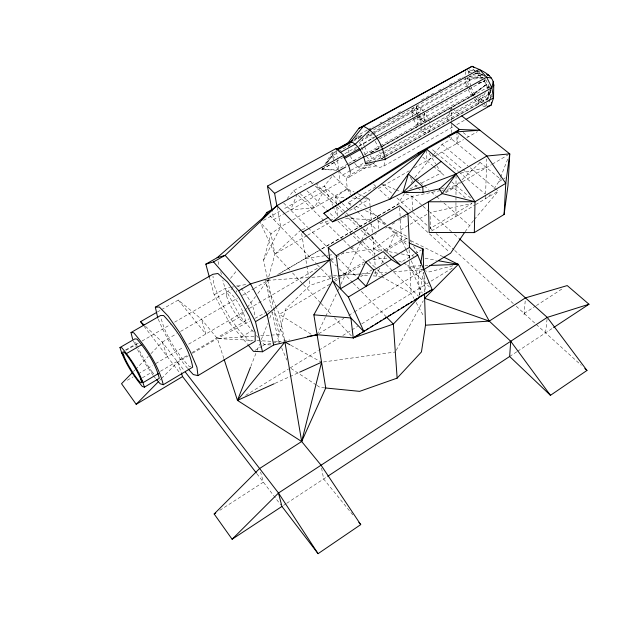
<?xml version="1.0" encoding="UTF-8"?>
<svg xmlns="http://www.w3.org/2000/svg" width="620" height="620" viewBox="0 0 620 620"><rect width="100%" height="100%" fill="white"/><g stroke="black" fill="none" stroke-linecap="round" stroke-linejoin="round"><path stroke-width="0.46" stroke-dasharray="3.1 2.33" d="M455.917 216.442L456.049 175.003M456.971 131.858L456.925 143.414L458.397 135.067M481.182 95.496L478.671 98.309L478.539 103.92L384.478 157.116M482.081 78.345L479.229 75.26L479.353 70.083M485.437 198.749L485.568 194.975M485.6 194.029L486.778 158.906M524.039 314.859L525.303 299.708M491.986 97.58L492.171 95.713M545.546 332.855L547.259 317.386M347.913 163.889L337.962 169.469L334.281 162.448L332.444 155.791L332.863 152.148M419.655 295.128L423.259 272.451M419.283 295.159L418.57 276.551L420.577 264.167M379.889 158.821L380.556 155.202L379.735 151.823M354.764 163.347L357.476 166.617L372.721 163.765L379.308 167.617L383.896 166.044L385.028 160.138M412.75 116.785L411.672 111.778L412.478 108.004M489.722 100.316L491.521 94.225M279.419 342.519L277.938 339.016L285.564 308.969L310.008 285.394L344.736 273.691L358.035 274.714M489.188 102.006L489.901 99.254M490.141 98.34L491.335 93.752M271.467 308.179L266.561 284.82L267.786 280.31L270.243 278.876M268.77 276.69L274.923 254.084L270.979 233.717L260.78 222.96M465.953 71.587L464.706 76.128L466.488 86.118L467.751 88.652M267.212 277.558L263.601 260.121L270.979 233.717L280.69 226.781L289.555 221.735M468.263 73.586L468.743 71.858L473.207 69.773L474.998 70.409M470.588 86.382L469.418 79.693L470.549 75.671M485.995 106.26L487.025 102.625M488.056 98.998L491.164 88.102C487.382 87.017 484.956 83.142 484.39 79.414M381.401 158.774L487.134 98.983L488.622 94.232L490.963 90.008M447.051 120.195L449.825 112.135M450.136 111.243L451.368 107.663L460.528 114.909M250.79 366.42L256.757 351.222M257.106 350.331L259.563 344.069M261.315 339.605L267.631 323.508M269.739 318.145L272.196 311.891M493.977 188.875L498.821 181.691L500.232 178.103M500.588 177.204L508.346 157.465M297.166 194.176L290.579 210.025L314.363 207.623L323.741 191.27L315.448 185.752M486.064 100.324L491.164 88.102L483.484 100.448L484.329 102.974M379.642 268.181L376.084 276.094L375.433 268.576M381.618 263.779L385.183 255.866M386.764 252.348L395.467 233.004L409.332 224.781M317.091 334.715L325.337 317.238M325.748 316.363L337.156 292.198M337.559 291.338L338.776 288.757M340.806 284.456L368.42 225.944M471.014 87.226L473.967 93.171L478.671 98.309L483.484 100.448L487.134 98.983L491.327 90.66M263.601 260.121L280.69 226.781L276.846 205.669M396.226 350.308L423.259 300.808M485.328 92.682L478.539 103.92L472.804 97.635M487.762 88.668L488.731 87.064L487.475 88.466M324.88 164.416L332.46 152.063M404.589 193.456L397.443 204.631L321.222 249.116M411.223 183.086L413.261 179.893M465.101 231.71L473.703 220.232M488.599 196.858L490.211 194.463M336.862 170.306L321.85 169.353L322.958 167.811M326.291 163.176L335.18 150.831M482.895 103.044L478.601 101.122L483.104 94.876M487.607 88.629L488.731 87.064M416.725 105.989L417.407 126.255L416.617 125.341L425.351 113.266L428.932 120.342L430.334 127.123L429.195 131.75L425.863 133.021L421.267 130.665L420.166 129.402M246.768 308.14L240.351 316.642L229.609 322.981L214.156 294.756L209.358 277.132M247.357 307.365L255.525 296.546M257.866 293.454L267.786 280.31L308.031 277.551M334.281 162.448L321.85 169.353L323.02 167.85L321.85 169.353L337.962 169.469M336.466 150.497L326.531 163.324L332.444 155.791L338.295 152.536M468.17 89.497L471.525 96.24L486.359 84.498L473.967 93.171L471.525 96.24L380.959 147.103M331.739 176.746L324.221 186.155L282.906 209.452M230.462 278.357L237.049 270.18M287.153 198.64L293.624 190.673L310.364 181.296L313.511 182.861M414.788 177.498L433.535 154.659M434.139 153.923L441.998 144.344L451.407 138.965L451.407 136.245M474.323 219.503L498.333 191.022L468.681 166.454M348.099 146.715L350.563 143.84M355.477 138.097L357.322 135.943M488.777 86.141L487.506 87.443L381.409 147.033M133.556 371.426L134.889 370.062M135.555 369.381L148.242 356.43M150.908 353.702L162.262 342.108L176.452 333.824M159.596 380.486L160.936 379.122M161.603 378.44L177.653 362.103L188.41 355.725M459.366 182.319L456.018 185.519L448.679 187.038M462.047 179.754L481.5 161.154M301.064 229.881L274.923 254.084L290.113 270.343M353.733 150.536L358.228 146.971M358.972 146.382L373.938 137.686M474.044 96.139L472.742 94.713L486.359 84.498M407.518 239.018L395.467 233.004L373.752 248.853L343.069 253.192M336.296 203.569L335.505 196.966L347.324 188.868L354.144 192.006M283.542 505.385L285.944 503.804M286.75 503.277L326.872 476.85M509.648 356.492L516.832 351.765M517.63 351.246L552.792 328.089M219.806 510.33L263.353 482.159L260.601 472.146M524.156 313.441L535.533 306.086M536.346 305.559L563.162 288.215M245.698 395.32L288.525 368.939M290.175 367.923L318.161 350.688M318.982 350.184L338.729 338.016M342.844 335.482L351.075 330.413M351.897 329.91L357.663 326.36M361.778 323.826L452.623 267.871M318.719 333.723L343.868 318.362M348.719 315.41L353.563 312.449M354.369 311.953L422.111 270.591M254.998 350.393L262.02 346.162M262.795 345.689L264.36 344.743L271.893 343.31M402.613 261.26L414.052 254.363M414.873 253.867L421.406 249.922M431.597 231.012L474.781 205.135M475.594 204.647L498.333 191.022M360.514 276.791L372.085 269.847M241.381 336.986L252.208 330.53M329.778 284.239L279.333 314.34L284.929 342M334.668 281.325L337.931 279.38M338.753 278.892L363.289 264.244M385.446 251.022L408.495 237.274M334.265 279.783L364.149 261.973M384.532 249.821L401.427 239.746L408.347 242.691M498.821 181.691L502.867 179.281M503.673 178.8L505.292 177.832M160.526 371.225L187.814 355.058M191.952 352.61L248.845 318.897M192.541 353.276L217.356 338.574L249.736 321.152M410.153 224.301L427.815 213.83M142.368 377.781L152.148 372L153.969 374.124M329.856 259.803L334.823 256.882M445.501 191.712L461.66 182.203M462.466 181.722L491.474 164.649M492.303 164.153L508.098 154.861M127.371 380.262L133.199 376.828M138.198 373.883L152.365 365.537M155.698 363.568L183.745 347.045M188.658 344.147L244.985 310.969M249.139 308.52L319.037 267.336M330.692 260.47L335.683 257.533M336.513 257.037L345.666 251.65M350.656 248.705L354.818 246.256M360.646 242.823L366.466 239.39M374.79 234.484L376.456 233.508M385.524 228.168L387.167 227.199M392.088 224.293L395.374 222.363M398.66 220.426L406.054 216.07M445.571 192.789L453.801 187.938L466.155 198.516M277.613 274.575L318.742 250.565M180.621 331.39L237.406 298.243M242.42 295.314L253.278 288.974M254.115 288.486L269.142 279.713M280 273.374L320.928 249.488M321.757 249L411.959 196.346L440.781 190.549M214.156 294.756L224.998 288.486L229.756 287.579M125.426 350.052L136.121 343.86L135.323 340.535M126.17 350.23L138.702 342.961M142.042 341.023L170.453 324.547M174.631 322.129L232.802 288.401M349.641 210.513L369.481 199.074L370.055 205.708M306.784 235.716L274.923 254.084L260.144 222.286M307.605 235.236L329.786 222.448M409.293 170.787L378.285 188.604L389.182 198.571M414.315 167.896L433.597 156.821M434.434 156.341L463.504 139.632M466.798 137.741L477.423 131.634M157.317 312.054L160.665 310.132M161.502 309.651L178.258 300.041L201.492 319.207L217.356 338.574L223.859 358.569M350.92 205.344L348.115 202.67L376.247 186.535M383.896 166.044L453.499 126.48M456.855 124.574L464.403 120.288M292.779 219.899L347.324 188.868L346.076 177.25L369.326 164.114M285.518 212.877L273.722 219.55L272.149 211.188M286.363 212.404L340.062 182.04L338.737 170.423M349.672 176.723L374.713 162.556M372.721 163.765L374.403 162.812M381.114 159.014L383.64 157.589M339.279 171.081L342.527 175.042L350.006 170.833M350.835 170.361L365.707 161.983M366.529 161.518L383.904 151.722M384.733 151.257L478.671 98.309M263.515 220.387L279.535 211.35M368.853 161.805L488.622 94.232L492.296 97.015M377.596 159.441L384.26 155.674M385.09 155.209L482.654 100.083M348.742 163.424L363.576 155.101M364.397 154.643L379.494 146.173M380.339 145.7L473.967 93.171M370.156 152.784L381.966 146.15M382.811 145.677L474.773 94.046M370.892 152.76L380.254 147.599M371.349 152.683L380.579 147.498M318.269 183.52L316.649 184.434L337.892 204.894M379.394 138.942L425.351 113.266M426.188 112.801L485.716 79.949M418.461 115.7L420.926 119.389L457.273 99.037M344.86 153.667L358.275 146.188M359.112 145.723L375.883 136.377M376.728 135.912L416.981 113.483M374.774 137.221L466.488 86.118L469.216 85.366M321.85 169.353L342.596 157.805M354.315 139.756L362.7 135.114M353.392 141.112L360.933 136.927M367.652 133.207L370.187 131.797M373.573 129.921L475.191 73.563L479.229 75.26L483.724 75.377M338.381 151.513L351.029 144.491M366.203 136.059L371.264 133.254M372.101 132.781L416.795 107.973M373.24 133.122L362.382 139.159L364.072 145.824M374.077 132.657L469.418 79.693L484.111 77.733L484.84 75.322L472.657 74.927M360.39 141.321L372.163 134.78M372.992 134.315L479.229 75.26M367.257 130.068L357.934 135.222L359.321 140.662M368.102 129.596L373.186 126.782M379.967 123.031L381.656 122.093M387.593 118.808L392.677 115.994M397.761 113.181L401.148 111.306M421.492 100.045L435.046 92.543M438.441 90.667L443.525 87.854M449.454 84.568L454.538 81.755M457.924 79.879L463.016 77.066M354.764 139.159L363.095 134.548M254.851 318.401L266.778 311.976M267.631 311.519L269.336 310.604M409.735 189.054L418.306 184.675M421.709 182.939L441.277 172.949L436.209 164.757M275.125 383.3L298.778 372.574M355.485 159.991L352.888 161.092L350.463 156.426M478.508 83.406L484.67 81.088L480.128 82.352M301.971 229.586L306.474 228.098M319.982 223.649L328.995 220.681M329.894 220.379L334.397 218.899M478.4 83.096L484.67 81.088M452.832 265.786L429.087 271.924L425.429 270.839M460.575 173.081L486.483 167.578M441.339 188.558L445.005 187.798M441.711 190.363L443.571 189.991M447.291 189.24L453.801 187.938M230.702 287.393L233.562 286.851M237.359 286.122L246.869 284.309M264.934 280.852L266.833 280.488M272.831 343.131L289.78 339.907M376.348 165.889L361.072 168.78L357.476 166.617M305.675 258.478L327.724 255.363M328.685 255.223L333.483 254.549M323.469 361.971L395.312 351.99M373.023 259.462L387.911 258.013M311.852 277.287L339.543 275.388M340.496 275.327L360.67 273.939M361.631 273.877L370.287 273.281M374.139 273.017L386.647 272.165M393.382 271.7L422.762 269.685M253.991 336.218L217.356 338.574L253.076 340.38M260.741 335.784L270.382 335.164M271.343 335.102L279.054 334.606L273.792 309.248M421.267 265.779L409.867 266.213L405.565 264.143M425.064 265.631L427.916 265.523M472.742 94.713L468.534 86.25L467.054 77.911L483.166 77.748M270.894 344.906L264.36 344.743L261.322 341.194M256.936 340.574L273.342 341.411M274.311 341.457L280.101 341.752M335.505 196.966L345.851 197.609M352.439 198.02L360.019 198.485M364.746 198.78L369.481 199.074L366.071 197.509M466.488 86.118L468.534 86.25M345.603 218.209L373.147 220.03M251.449 340.969L249.573 340.822L240.064 331.77L229.16 316.657L219.542 299.266L213.575 283.821L213.009 276.195M358.98 274.784L369.435 275.582M373.232 275.877L380.502 276.427M469.325 76.508L483.189 77.663M324.787 387.911L320.075 387.446L316.843 385.338M475.308 73.315L480.988 73.912M413.114 118.451L428.932 120.342M397.505 253.208L373.752 248.853L379.765 251.743M401.303 253.906L413.656 256.176M425.057 258.269L436.457 260.361M190.96 366.815L189.224 366.474C176.475 352.532 165.315 335.722 160.844 317.238M468.743 71.858L471.58 72.47M475.37 73.284L482.949 74.919M424.514 270.568L409.867 266.213L422.243 293.089M475.896 70.719L480.384 72.3M469.425 69.828L475.772 72.091M476.679 72.416L483.026 74.679M382.966 184.411L395.265 189.472M396.141 189.836L401.411 192.006M405.805 193.812L411.959 196.346L422.383 205.669M473.207 69.773L474.943 70.502M475.819 70.858L479.299 72.308L484.143 77.539M482.531 105.725L484.933 106.811M357.554 193.579L365.219 197.114M348.115 202.67L352.47 204.685M355.95 206.29L361.173 208.7M365.529 210.707L377.719 216.333L386.593 224.665M398.683 260.842L404.705 263.733M423.406 111.065L420.577 107.865L415.935 105.602L418.702 113.243M410.959 240.738L442.812 256.633M377.735 220.728L385.221 224.75M389.376 226.99L407.666 236.825M367.544 134.083L370.489 135.702L373.287 139.004M290.757 345.216L321.555 362.235M381.393 276.497L411.153 293.407L413.889 298.39M375.929 160.386L372.287 158.278L370.101 155.682M342.527 175.042L346.812 177.708A15.539 5.789 61.3 0 0 350.378 173.368M311.062 334.18L279.333 314.34L276.706 308.264M290.981 368.451L316.029 384.811M467.054 77.911L469.418 79.693M463.156 132.541L468.441 136.795M447.911 136.051L476.873 159.727M479.71 162.091L501.301 179.754M411.672 111.778L416.4 115.661M417.074 116.219L424.808 122.574M441.998 144.344L467.937 165.842M441.982 152.001L471.332 176.506M432.52 149.769L458.35 171.453M459.087 172.073L484.91 193.758M422.793 157.185L432.644 165.587M433.364 166.199L445.486 176.537M451.802 181.931L471.363 198.617M416.245 178.777L423.53 185.155M424.258 185.791L428.621 189.619M431.536 192.169L435.907 195.998M436.635 196.633L440.998 200.462M443.912 203.019L469.394 225.347M417.198 187.256L415.749 185.977L413.292 181.986M417.919 187.891L421.53 191.076M423.08 206.297L429.335 211.893M451.554 231.772L430.032 212.513L471.967 203.492L430.412 228.346L433.271 230.942M454.429 234.337L458.73 238.188M381.207 183.691L391.918 193.409M396.916 197.943L410.479 210.258M412.618 212.203L427.56 225.765M436.131 233.538L454.026 249.783M454.739 250.434L513.422 303.699M516.289 306.296L535.564 323.795M536.277 324.446L581.258 365.265M409.495 215.636L449.206 251.891M373.744 184.45L375.689 186.233M332.444 155.791L335.676 158.767M389.321 227.23L395.467 233.004M332.894 175.297L352.238 193.494M355.051 196.137L359.267 200.097M359.972 200.764L366.296 206.708M369.109 209.351L377.541 217.279M378.239 217.938L385.268 224.549M388.081 227.191L408.185 246.094M145.46 326.283L162.262 342.108L184.14 370.52M353.726 208.01L356.523 210.684M357.228 211.35L376.851 230.036M341.566 202.771L324.221 186.155L332.638 205.437M342.24 203.422L348.975 209.87M404 262.593L429.428 286.944M351.742 217.488L362.816 228.152M363.506 228.811L375.96 240.808M338.59 205.569L345.549 212.272M346.247 212.947L349.029 215.628M349.726 216.295L362.258 228.362M362.948 229.036L370.605 236.414M371.303 237.08L389.213 254.332M312.751 183.597L310.364 181.296L312.085 183.613M315.332 186.085L336.094 206.15M336.784 206.817L342.325 212.164M345.092 214.838L358.244 227.54M361.01 230.222L368.629 237.576M369.319 238.243L381.781 250.279M340.775 220.418L351.865 231.229M353.245 232.57L360.119 239.274M362.863 241.947L375.162 253.937M377.882 256.595L385.299 263.818M385.966 264.476L418.671 296.36M306.954 190.797L334.506 217.744M337.947 221.108L359.988 242.668M360.677 243.342L373.07 255.463M300.219 193.665L314.363 207.623M368.768 261.315L374.728 267.204M377.41 269.847L383.462 275.822M293.624 190.673L295.98 193.006M298.53 195.533L343.069 239.646M343.759 240.32L350.61 247.109M351.292 247.791L365.002 261.361M283.627 202.988L307.721 227.37M308.396 228.052L327.259 247.14M338.032 258.044L358.035 278.279M331.15 260.586L336.528 266.073M339.217 268.817L352.625 282.503M353.292 283.185L360.646 290.687M361.313 291.369L386.663 317.246M269.971 215.659L316.68 264.135M317.347 264.825L320.679 268.282M321.346 268.971L332.01 280.038M292.586 272.986L302.785 283.898M303.444 284.603L320.439 302.793M321.09 303.49L331.971 315.131M334.467 317.804L351.951 336.521M474.695 96.852L478.601 101.122M187.558 368.303C175.15 353.64 165.548 336.59 158.154 318.882M253.425 331.948L240.351 316.642L224.998 288.486L222.844 280.108M256.463 335.505L258.284 337.637M153.752 376.255L155.504 378.308M229.609 322.981L247.411 344.162M366.428 156.263L370.435 161.037M178.258 300.041L205.863 334.017L201.492 319.207M352.819 514.894L323.64 478.981L321.067 465.194M144.057 326.236L179.653 372.752M256.92 473.742L280.775 504.928M467.72 70.362L469.759 73.361M487.134 98.983L488.676 101.246M152.148 372L146.01 362.871L138.144 348.238M153.21 375.457L145.677 364.227L137.221 349.099M413.222 107.865L417.965 114.956M429.125 153.287L435.705 163.936M410.339 177.196L412.796 181.187M409.897 239.731L411.308 242.188M413.649 246.279L417.4 252.836M347.324 188.868L350.579 194.688M416.16 302.545L423.894 316.649M364.467 146.599L367.683 152.799M365.444 154.783L360.468 145.189L359.546 141.569M375.216 141.275L378.913 148.436L379.525 150.978M413.555 119.319L416.617 125.341M485.747 79.639L489.676 87.583L487.506 87.443L484.057 80.476M405.922 249.387L401.427 239.746L400.249 218.356M406.325 250.263L410.812 259.896M411.223 260.78L418.57 276.551M133.393 340.837L136.842 348.269M136.121 343.86L137.741 347.363M333.025 206.313L337.233 215.954M266.561 284.82L276.326 307.396M281.643 347.774L286.835 360.042M419.019 114.119L420.926 119.389M162.262 342.108L167.369 356.694M177.653 362.103L181.342 372.953M273.598 308.31L284.627 341.085M484.607 103.811L485.452 106.33M348.146 149.931L349.246 154.093M218.038 261.485L219.24 266.143M220.681 271.731L221.402 274.521M272.25 311.914L277.938 339.016M267.786 280.31L273.404 307.381M430.086 226.533L430.412 228.346L430.117 216M488.204 91.69L488.622 94.232M489.986 89.474L491.071 96.085M301.684 233.694L308.667 277.039M309.264 280.752L310.008 285.394M336.753 207.336L337.776 215.822M336.544 151.148L337.218 157.1M337.613 160.557L338.636 169.524M370.132 206.654L371.272 219.906M371.597 223.766L372.341 232.453M372.674 236.313L374.31 255.432M374.395 256.37L375.356 267.638M377.719 216.333L377.937 219.1M378.006 220.03L378.882 231.113M399.668 207.778L400.148 216.434M409.091 249.813L409.595 260.423M409.634 261.384L411.153 293.407M411.959 196.346L412.54 210.335M423.801 272.49L424.452 292.562M420.577 107.865L420.779 114.584M420.81 115.545L421.15 126.697M421.174 127.487L421.267 130.665M424.754 275.675L425.266 291.997M426.614 150.149L426.886 160.673M424.553 113.003L424.901 126.224M424.933 127.139L425.072 132.618M451.368 107.663L451.375 111.329M451.375 112.251L451.383 120.582M451.391 124.349L451.399 132.618M236.546 292.129A17.36 4.154 59.5 0 1 236.127 290.648M236.499 286.014A17.36 4.154 59.5 0 1 249.86 300.754A17.36 4.154 59.5 0 1 252.999 316.068M226.571 295.872A17.414 3.991 59.5 0 0 242.49 321.23A17.414 3.991 59.5 0 0 238.003 302.731A17.414 3.991 59.5 0 0 226.571 295.872"/><path stroke-width="0.93" d="M474.315 232.608L475.021 201.733L456.057 174.042L426.591 149.195L418.019 153.109L323.865 213.319L332.506 221.821L389.864 199.198L402.853 192.564L422.801 186.682L456.057 174.042L486.871 156.015L509.756 153.876L508.005 185.225L504.099 214.481L474.315 232.608L429.164 232.469L428.397 201.787L475.021 201.733L505.765 183.342L509.756 153.876L461.792 115.909M504.099 214.481L505.765 183.342L486.871 156.015L456.971 131.858L447.911 136.051M459.451 238.832L547.259 317.386L586.97 370.45L550.444 395.335L509.648 356.492L510.717 341.263L489.257 321.106L458.312 264.368L443.672 257.06M491.521 102.238L491.242 105.036L466.085 119.334M424.483 293.516L425.498 325.206L421.453 351.935L397.141 378.13L359.639 391.352L325.733 388.004L301.669 441.51L259.602 468.503L214.163 513.98L232.12 539.245L281.937 506.447L278.488 493.024L185.318 372.054M420.732 263.221L423.042 248.938L409.208 243.056M474.486 67.689L472.053 66.325L363.351 126.271L350.966 141.616L348.099 142.848L358.949 128.27L472.053 66.325C479.818 69.812 489.777 73.005 493.218 81.553L491.861 87.722L493.52 97.937L491.242 105.036L487.305 106.555M493.311 86.792L493.76 84.94L493.218 81.553M402.853 192.564L408.371 174.011L422.801 186.682L422.972 192.355L402.853 192.564L415.539 180.304L441.138 161.464M493.257 86.537L493.76 84.94L493.52 97.937L385.19 159.293L365.506 163.696C363.738 154.977 359.391 145.568 350.966 141.616M281.937 506.447L318.076 553.675L360.724 524.621L321.067 465.194L301.669 441.51L237.46 400.396L250.441 367.319M315.371 334.56L353.26 337.916L432.14 289.548L417.748 255.091L409.533 247.365L407.945 213.505L399.559 205.856L328.205 247.566L336.257 255.711L340.473 288.819L358.035 278.279L365.684 262.043L383.16 251.612L391.36 259.532L400.706 265.399L389.887 254.975M391.36 259.532L373.806 270.08L366.025 286.363L358.035 278.279M325.733 388.004L313.867 314.821L332.676 280.728L328.205 247.566M464.566 232.5L450.624 253.185L423.708 269.623L423.042 248.938M261.687 220.007L266.848 212.42L272.722 209.118M389.864 199.198L426.591 149.195L456.971 131.858L459.381 129.51L479.872 130.223L456.971 131.858M224.153 359.484L237.46 400.396L284.929 342L289.928 344.759M132.215 372.791L121.535 383.703L136.191 404.31L182.575 376.572L181.652 373.86M136.191 404.31L158.263 381.843M438.356 260.71L458.312 264.368L424.638 298.298L489.257 321.106L525.45 297.879L567.222 285.58L589 304.242L553.598 327.562M232.12 539.245L278.488 493.024L547.259 317.386L589 304.242M345.782 166.958L276.846 205.669L225.114 255.339L213.551 261.904L205.825 264.143L209.358 277.132M422.972 192.355L439.503 188.937L456.057 174.042L442.269 193.618L407.696 213.97M350.308 172.267A15.539 5.789 61.3 0 0 348.51 165.509L343.937 157.325L343.72 155.279L336.234 148.451L267.429 186.101L274.606 193.355L276.846 205.669L329.856 259.803L267.142 314.735L255.494 321.656L262.485 351.765L253.44 351.339L248.016 344.883M205.825 264.143L217.078 257.765L276.846 205.669M332.506 221.821L426.591 149.195L323.865 213.319M327.685 476.323L509.648 356.492M214.163 513.98L215.776 512.942M313.867 314.821L350.881 317.959L363.956 331.747L348.378 297.026L332.676 280.728L350.881 317.959L353.26 337.916L360.592 333.382M362.219 332.374L364.669 330.855M366.296 329.848L368.745 328.337M370.373 327.329L372.814 325.818M375.263 324.306L377.704 322.795M379.332 321.78L381.781 320.269M383.408 319.261L385.849 317.75M388.298 316.231L390.755 314.72M392.39 313.704L394.839 312.185M397.288 310.674L398.924 309.659M401.373 308.14L403.829 306.629M405.464 305.613L408.727 303.591M410.363 302.583L411.998 301.568M414.447 300.057L416.904 298.538M348.378 297.026L417.748 255.091M262.485 351.765L273.699 344.976L317.091 334.715L307.675 336.505M392.561 257.556L409.533 247.365M188.185 368.993L193.293 374.565L197.966 375.619L255.192 341.248L255.2 332.483L249.325 316.58L239.088 297.957L227.478 282.077L217.868 273.49L212.869 274.288L155.333 307.195L157.782 318.029M156.674 379.68L160.192 383.788L163.277 384.718L192.688 367.156C189.418 348.014 176.716 329.538 163.618 315.503L160.534 315.541L131.006 332.529L132.626 339.179M144.39 387.175L159.309 378.308C155.659 363.661 146.715 350.486 136.997 339.101L134.928 338.869L119.962 347.518C124.264 361.894 132.858 374.852 142.244 386.438L144.39 387.175C140.244 372.604 131.425 359.476 121.884 347.843L119.962 347.518M158.34 373.596L143.259 382.532L140.624 378.913M336.257 255.711L407.945 213.505M432.14 289.548L419.353 297.019L393.351 324.066L353.26 337.916M126.635 353.47L141.856 344.627M213.551 261.904L238.723 290.764L250.496 283.913L329.856 259.803M302.684 232.058L328.081 217.465M143.476 325.469L140.562 321.664L156.48 312.534M418.019 153.109L459.381 129.51L450.461 122.326M365.506 163.696L367.179 162.75M348.51 165.509L363.785 156.93L382.742 149.11L491.861 87.722L486.661 77.198L479.368 69.339L370.031 129.906L355.345 144.127L340.047 152.629M344.743 158.294L360.057 149.745L377.162 138.291L486.661 77.198L491.513 78.105M343.937 157.325L359.244 148.785M336.583 149.591L352.64 140.686M337.319 150.025L351.711 142.042M336.327 149.374L349.765 141.926M274.606 193.355L343.72 155.279M358.949 128.27L363.351 126.271C376.185 131.897 382.765 146.18 385.19 159.293M237.46 400.396L274.249 383.703M299.654 372.171L321.555 362.235L301.669 441.51L284.929 342M217.078 257.765L225.114 255.339L250.496 283.913L267.142 314.735L273.699 344.976M425.498 325.206L489.257 321.106M155.333 307.195L159.34 306.993L168.245 316.247L179.653 332.661L190.255 351.532L196.951 367.311L197.966 375.619M429.815 265.453L458.312 264.368M131.006 332.529L133.695 332.738C146.591 347.82 158.48 365.288 163.277 384.718M475.021 201.733L442.269 193.618L439.503 188.937M487.328 74.935L489.11 75.516L486.669 74.508M584.823 368.505L586.97 370.45M140.562 321.664L144.065 324.958M365.684 262.043L373.806 270.08M386.663 317.246L393.351 324.066L397.141 378.13M266.848 212.42L268.096 213.714M358.895 522.373L360.724 524.621M182.575 376.572L256.331 472.975M510.717 341.263L550.444 395.335M121.311 352.439L123.837 355.903M278.488 493.024L318.076 553.675M238.723 290.764L255.494 321.656M267.429 186.101L271.978 210.258M336.234 148.451L336.389 149.815M123.721 355.617A17.98 2.201 59.3 0 0 139.888 381.959A17.98 2.201 59.3 0 0 132.92 364.25A17.98 2.201 59.3 0 0 123.721 355.617"/></g></svg>
